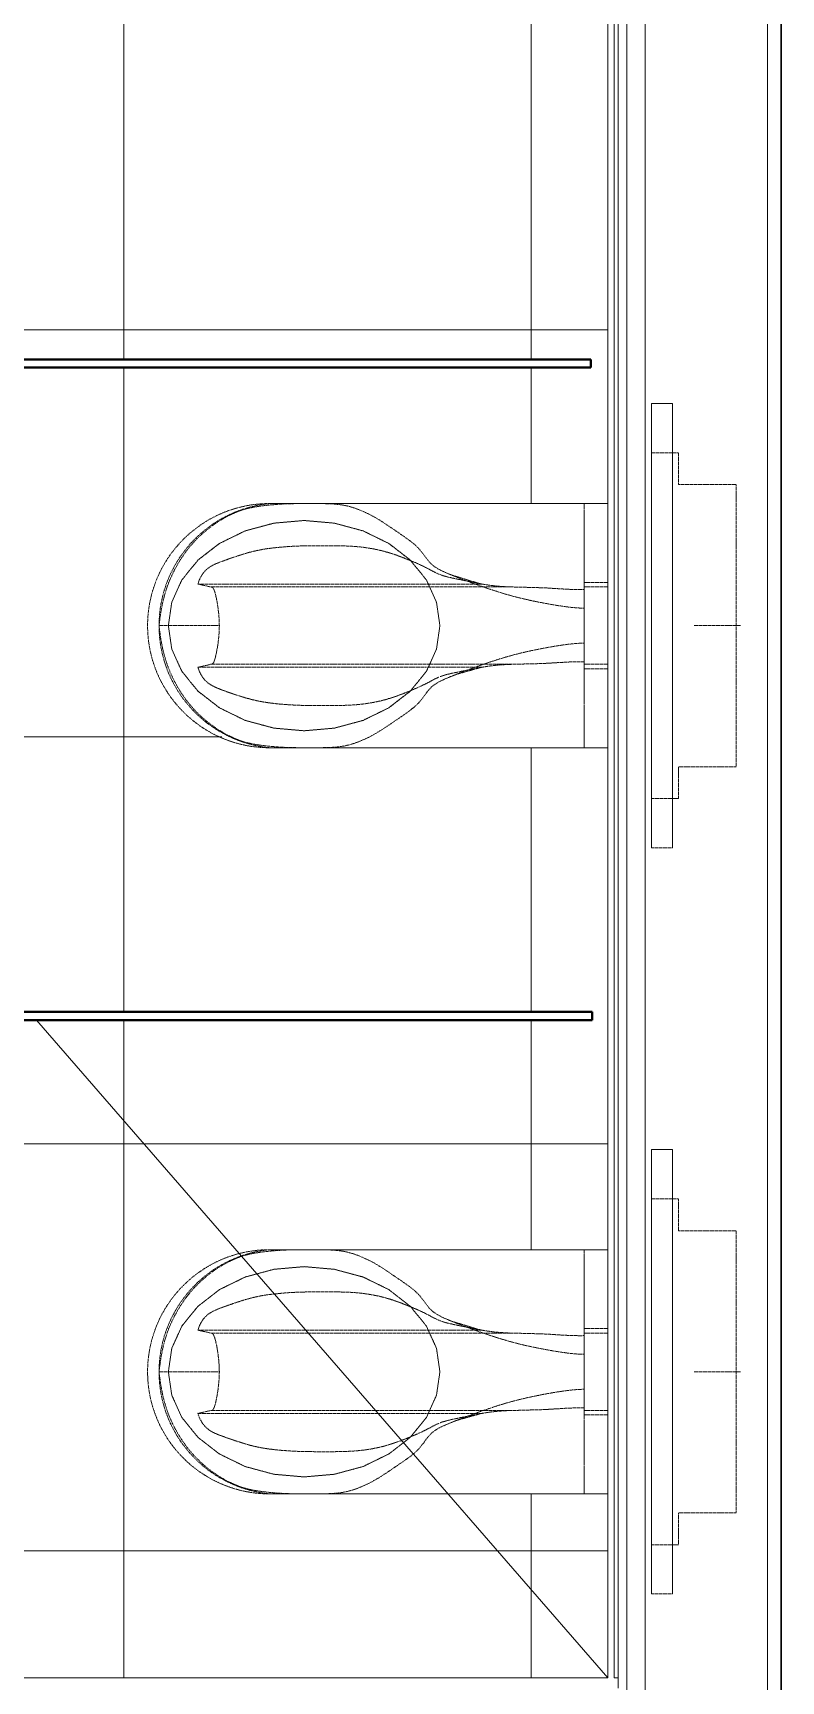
# Model space of a CAD drawing. Header units: millimetres. Extents: x -10915 to 60194, y -32941 to 46712.
# Drawn here: x 40483 to 41585, y 16094 to 18524 of the extents above; entities that cross this region are included whole.
import ezdxf

# ---------------------------------------------------------------- set-up
doc = ezdxf.new("R2010")
doc.units = ezdxf.units.MM
doc.linetypes.add('200_ШТРИХ_ш1п0_6_', pattern=[1.6, 1, -0.6])
for name, color, linetype, lineweight in [('Обобщенные модели', 7, 'Continuous', 18), ('Перекрытие', 7, 'Continuous', 18), ('Перекрытие штриховка', 7, 'Continuous', 18), ('Сантехника', 7, 'Continuous', 18), ('Стены несущие', 7, 'Continuous', 30), ('Стены отделка', 7, 'Continuous', 30), ('Стены штриховка', 7, 'Continuous', 9)]:
    doc.layers.add(name, color=color, linetype=linetype, lineweight=lineweight)

# ---------------------------------------------------------------- blocks, each defined once
blk = doc.blocks.new('131_Сантехническая перегородка - СП-3 3-3867703-План полов 2-го этажа')
at = {"layer": 'Обобщенные модели', "lineweight": 40}
for p, q in [((0, 8), (1380, 8)), ((0, -4), (0, 8)), ((1380, -4), (1380, 8)), ((1380, -4), (0, -4))]:
    blk.add_line(p, q, dxfattribs=at)
blk = doc.blocks.new('SND_Унитаз_Jika_Olymp_с_инсталяцией - Унитаз_ выпуск прямой_ установка на пол_693х360х360_ PN30_12_ ХВ резьба HP DN15_ К гл_ кон П DN100-716055-План полов 2-го этажа')
at = {"layer": 'Сантехника', "color": 254, "linetype": '200_ШТРИХ_ш1п0_6_', "true_color": 0xdddddd}
blk.add_line((0, 836.5), (0, 850.2), dxfattribs=at)
at = {"layer": 'Сантехника', "color": 251, "linetype": '200_ШТРИХ_ш1п0_6_', "true_color": 0x666666}
for p, q in [((0, 761.4), (0, 836.5)), ((-61.3, 456.3), (-61.3, 792.9)), ((61.3, 457.2), (61.3, 792.9)), ((-57, 451.7), (-57, 773.7)), ((57, 773.7), (57, 451.7)), ((-180, 224), (-180, 687.1)), ((180, 687.1), (180, 224)), ((-61.3, 453.6), (-61.3, 455.4)), ((61.3, 453.6), (61.3, 456.3)), ((-61.3, 374.1), (-61.3, 375.6)), ((61.3, 374.1), (61.3, 375.6)), ((327.5, 125), (-327.5, 125)), ((-327.5, 94), (-327.5, 125)), ((327.5, 94), (327.5, 125)), ((-327.5, 94), (327.5, 94))]:
    blk.add_line(p, q, dxfattribs=at)
at = {"layer": 'Сантехника', "linetype": '200_ШТРИХ_ш1п0_6_'}
for p, q in [((-180, 687.1), (-180, 189)), ((180, 189), (180, 687.1)), ((-180, 224), (180, 224)), ((-180, 189), (-180, 224)), ((180, 224), (180, 189)), ((-327.5, 125), (327.5, 125)), ((-327.5, 94), (-327.5, 125)), ((-255, 85), (-255, 125)), ((-255, 125), (255, 125)), ((255, 125), (255, 85)), ((327.5, 125), (327.5, 94)), ((327.5, 94), (-327.5, 94)), ((-208, 85), (-255, 85)), ((-208, 0), (-208, 85)), ((208, 85), (208, 0)), ((255, 85), (208, 85)), ((0, 61.7), (0, -6.3)), ((208, 0), (-208, 0))]:
    blk.add_line(p, q, dxfattribs=at)
at = {"layer": 'Сантехника', "color": 253, "linetype": '200_ШТРИХ_ш1п0_6_', "true_color": 0xa3a3a3}
for p, q in [((-61.3, 375.6), (-61.3, 453.6)), ((-57, 348.1), (-57, 451.7)), ((57, 451.7), (57, 330.9)), ((61.3, 375.6), (61.3, 453.6)), ((-180, 189), (-180, 224)), ((-61.3, 224), (-63.7, 224)), ((-63.7, 224), (-63.7, 189)), ((-57, 224), (-61.3, 224)), ((-53.6, 224), (-57, 224)), ((-57, 224), (-57, 189)), ((-25.8, 224), (-53.3, 224)), ((-25.8, 224), (25.8, 224)), ((25.8, 224), (53.3, 224)), ((57, 224), (53.6, 224)), ((61.3, 224), (57, 224)), ((57, 224), (57, 189)), ((63.7, 224), (61.3, 224)), ((63.7, 224), (63.7, 189)), ((180, 224), (180, 189))]:
    blk.add_line(p, q, dxfattribs=at)
at = {"layer": 'Сантехника', "color": 9, "linetype": '200_ШТРИХ_ш1п0_6_', "true_color": 0xc7c7c7}
for p, q in [((-57, 330.9), (-57, 348.1)), ((-49.4, 224), (-53.6, 224)), ((-53.3, 224), (-48, 224)), ((-40.3, 224), (-49.4, 224)), ((-46.9, 224), (-37.8, 224)), ((-28.5, 224), (-40.3, 224)), ((-36.8, 224), (-26.5, 224)), ((-14.8, 224), (-28.5, 224)), ((-25.8, 224), (0, 224)), ((14.8, 224), (-14.8, 224)), ((0, 224), (13.6, 224)), ((13.6, 224), (25.8, 224)), ((28.5, 224), (14.8, 224)), ((26.5, 224), (36.8, 224)), ((49.4, 224), (28.5, 224)), ((37.8, 224), (46.9, 224)), ((48, 224), (53.3, 224)), ((53.6, 224), (49.4, 224))]:
    blk.add_line(p, q, dxfattribs=at)
at = {"layer": 'Сантехника', "linetype": '200_ШТРИХ_ш1п0_6_', "flags": 128}
for points in [[(0, 436.5), (-34.5, 441.5), (-67.3, 456.3), (-96.6, 480.1), (-121.2, 511.8), (-139.7, 549.7), (-151.1, 592), (-155, 636.5), (-151.1, 681), (-139.7, 723.3), (-121.2, 761.2), (-96.6, 792.9), (-67.3, 816.7), (-34.5, 831.5), (0, 836.5)], [(0, 836.5), (34.5, 831.5), (67.3, 816.7), (96.6, 792.9), (121.2, 761.2), (139.7, 723.3), (151.1, 681), (155, 636.5), (151.1, 592), (139.7, 549.7), (121.2, 511.8), (96.6, 480.1), (67.3, 456.3), (34.5, 441.5), (0, 436.5)], [(-61.7, 376.2), (-71.7, 411.6), (-75, 420.3)], [(75, 420.3), (62.3, 378.9), (61.7, 376.2)]]:
    blk.add_lwpolyline(points, dxfattribs=at)
at = {"layer": 'Сантехника', "color": 251, "linetype": '200_ШТРИХ_ш1п0_6_', "true_color": 0x666666, "flags": 128}
for points in [[(0, 836.5), (-34.5, 831.5), (-67.3, 816.7), (-96.6, 792.9), (-121.2, 761.2), (-139.7, 723.3), (-151.1, 681), (-155, 636.5), (-151.1, 592), (-139.7, 549.7), (-121.2, 511.8), (-96.6, 480.1), (-67.3, 456.3), (-34.5, 441.5), (0, 436.5)], [(0, 436.5), (-34.5, 441.5), (-67.3, 456.3), (-96.6, 480.1), (-121.2, 511.8), (-139.7, 549.7), (-151.1, 592), (-155, 636.5), (-151.1, 681), (-139.7, 723.3), (-121.2, 761.2), (-96.6, 792.9), (-67.3, 816.7), (-34.5, 831.5), (0, 836.5)], [(0, 436.5), (34.5, 441.5), (67.3, 456.3), (96.6, 480.1), (121.2, 511.8), (139.7, 549.7), (151.1, 592), (155, 636.5), (151.1, 681), (139.7, 723.3), (121.2, 761.2), (96.6, 792.9), (67.3, 816.7), (34.5, 831.5), (0, 836.5)], [(0, 836.5), (34.5, 831.5), (67.3, 816.7), (96.6, 792.9), (121.2, 761.2), (139.7, 723.3), (151.1, 681), (155, 636.5), (151.1, 592), (139.7, 549.7), (121.2, 511.8), (96.6, 480.1), (67.3, 456.3), (34.5, 441.5), (0, 436.5)], [(-57, 773.7), (-59.2, 783.4), (-61.3, 792.9)], [(61.3, 792.9), (59.2, 783.4), (57, 773.7)]]:
    blk.add_lwpolyline(points, dxfattribs=at)
at = {"layer": 'Сантехника', "color": 253, "linetype": '200_ШТРИХ_ш1п0_6_', "true_color": 0xa3a3a3, "flags": 128}
for points in [[(0, 836.5), (-34.5, 831.5), (-67.3, 816.7), (-96.6, 792.9), (-121.2, 761.2), (-139.7, 723.3), (-151.1, 681), (-155, 636.5), (-151.1, 592), (-139.7, 549.7), (-121.2, 511.8), (-96.6, 480.1), (-67.3, 456.3), (-34.5, 441.5), (0, 436.5)], [(0, 436.5), (34.5, 441.5), (67.3, 456.3), (96.6, 480.1), (121.2, 511.8), (139.7, 549.7), (151.1, 592), (155, 636.5), (151.1, 681), (139.7, 723.3), (121.2, 761.2), (96.6, 792.9), (67.3, 816.7), (34.5, 831.5), (0, 836.5)]]:
    blk.add_lwpolyline(points, dxfattribs=at)
at = {"layer": 'Сантехника', "linetype": '200_ШТРИХ_ш1п0_6_'}
blk.add_arc((0, 687.1), 180, 0, 180, dxfattribs=at)
at = {"layer": 'Сантехника', "color": 251, "linetype": '200_ШТРИХ_ш1п0_6_', "true_color": 0x666666}
blk.add_arc((0, 669.3), 180.9, 5.6382, 174.3618, dxfattribs=at)
for points, knots in [([(-79.2, 828.9), (-96.8, 820.1), (-111.2, 809.9), (-123.7, 798.4), (-124, 798.1)], [-2.1438543, -2.1438543, -2.1438543, -2.1438543, -1.9948194, -1.9907219, -1.9907219, -1.9907219, -1.9907219]), ([(-40.6, 843.3), (-55.8, 839.4), (-67.5, 834.7), (-78, 829.5), (-78.3, 829.4)], [-2.23423056, -2.23423056, -2.23423056, -2.23423056, -2.14866304, -2.14638827, -2.14638827, -2.14638827, -2.14638827]), ([(78.3, 829.4), (78, 829.5), (67.5, 834.7), (55.8, 839.4), (40.6, 843.3)], [-0.15059848, -0.15059848, -0.15059848, -0.15059848, -0.14832372, -0.0627562, -0.0627562, -0.0627562, -0.0627562]), ([(145.9, 773.8), (139.4, 782.4), (120.9, 803.2), (96.8, 820.1), (79.2, 828.9)], [-0.4083532, -0.4083532, -0.4083532, -0.4083532, -0.3021674, -0.1531325, -0.1531325, -0.1531325, -0.1531325]), ([(-61.7, 792.9), (-64.6, 792), (-70, 789.9), (-76.8, 785.9), (-82.4, 780.9), (-86.8, 775.2), (-90.4, 768.6), (-93.4, 761.2), (-96.3, 753.4), (-99.1, 745.3), (-101.8, 737.4), (-104.3, 729.7), (-106.6, 722.2), (-108.6, 714.9), (-110.5, 707.3), (-112.1, 699.6), (-113.4, 691.6), (-114.4, 683.5), (-115.3, 675.6), (-116, 667.8), (-116.5, 660.4), (-117, 652.7), (-117.4, 644.5), (-117.7, 633.5), (-117.8, 619.6), (-117.8, 605.7), (-117.8, 595.3), (-117.8, 590.3), (-117.7, 587.8)], [0.0007235, 0.0007235, 0.0007235, 0.0007235, 0.0178571, 0.0357143, 0.0535714, 0.0714286, 0.0892857, 0.1071429, 0.125, 0.1428571, 0.1607143, 0.1785714, 0.1964286, 0.2142857, 0.2321429, 0.25, 0.2678571, 0.2857143, 0.3035714, 0.3214286, 0.3392857, 0.3571429, 0.375, 0.3928571, 0.4285714, 0.4642857, 0.4821429, 0.5, 0.5, 0.5, 0.5]), ([(96, 480.2), (96.8, 482.2), (98.5, 486.4), (101, 492.6), (103.4, 499.1), (105.7, 505.6), (107.7, 512.2), (109.6, 518.8), (111.3, 525.6), (112.8, 532.6), (114, 539.6), (115.5, 548.8), (116.7, 560.2), (117.4, 572.1), (117.6, 581.2), (117.8, 587.8), (117.8, 594.4), (117.8, 603.6), (117.8, 613.3), (117.8, 622.9), (117.7, 630), (117.6, 637.2), (117.4, 644.5), (117.1, 651.7), (116.7, 658.4), (116.2, 664.9), (115.6, 671.8), (114.9, 679), (114.1, 686.2), (113.2, 693), (112.1, 699.4), (110.8, 705.9), (108.7, 714.8), (105.5, 726.3), (101.1, 739.7), (97.2, 750.8), (93.9, 759.9), (91.3, 766.6), (88.2, 772.8), (84.6, 778.3), (80.3, 783), (75, 787.1), (68.8, 790.4), (64.1, 792.2), (61.7, 792.9)], [0.2516954, 0.2516954, 0.2516954, 0.2516954, 0.265625, 0.28125, 0.296875, 0.3125, 0.328125, 0.34375, 0.359375, 0.375, 0.390625, 0.40625, 0.4375, 0.46875, 0.484375, 0.5, 0.515625, 0.53125, 0.5625, 0.578125, 0.59375, 0.609375, 0.625, 0.640625, 0.65625, 0.671875, 0.6875, 0.703125, 0.71875, 0.734375, 0.75, 0.765625, 0.78125, 0.8125, 0.84375, 0.875, 0.890625, 0.90625, 0.921875, 0.9375, 0.953125, 0.96875, 0.984375, 0.999234, 0.999234, 0.999234, 0.999234]), ([(-146.6, 772.8), (-148.3, 770.5), (-156.2, 759.4), (-164.6, 743.6), (-169.2, 731.6), (-170.7, 726.8)], [-1.8845912, -1.8845912, -1.8845912, -1.8845912, -1.8565215, -1.7471319, -1.684457, -1.684457, -1.684457, -1.684457]), ([(0, 761.4), (-4.3, 761.5), (-10.8, 761.7), (-19, 762.5), (-25, 763.2), (-30.6, 764), (-37.5, 765.2), (-45.1, 766.7), (-51.9, 768.6), (-56.1, 770.8), (-57, 772.6), (-57, 773.7)], [-1, -1, -1, -1, -0.857143, -0.785714, -0.714286, -0.642857, -0.571429, -0.428571, -0.285714, -0.142857, 0, 0, 0, 0]), ([(55.5, 770.7), (54.5, 770), (51.8, 768.6), (45.1, 766.7), (37.5, 765.2), (30.6, 764), (25, 763.2), (19, 762.5), (10.8, 761.7), (4.3, 761.5), (0, 761.4)], [-0.8498944, -0.8498944, -0.8498944, -0.8498944, -0.7142857, -0.5714286, -0.4285714, -0.3571429, -0.2857143, -0.2142857, -0.1428571, 0, 0, 0, 0]), ([(52.9, 360.3), (59.9, 381.5), (77.2, 427.9), (89.3, 451.4), (117, 467.4), (138.4, 500.1), (160.9, 531.7), (176.2, 566.8), (180, 593), (180, 628.9), (180, 671.5), (174.6, 716.7), (166.6, 739.7), (156.2, 759.4), (148.3, 770.5), (146.6, 772.8)], [-1.939678, -1.939678, -1.939678, -1.939678, -1.767859, -1.612311, -1.505348, -1.385176, -1.258166, -1.144883, -1.034847, -0.920061, -0.784431, -0.661365, -0.549855, -0.440465, -0.412396, -0.412396, -0.412396, -0.412396]), ([(-170.7, 726.8), (-171.9, 723.1), (-175.5, 709), (-180, 671.5), (-180, 628.9), (-180, 593), (-176.2, 566.8), (-160.9, 531.7), (-138.4, 500.1), (-117, 467.4), (-89.3, 451.4), (-77.2, 427.9), (-59.9, 381.5), (-52.9, 360.3)], [-1.684457, -1.684457, -1.684457, -1.684457, -1.635622, -1.512555, -1.376925, -1.26214, -1.152104, -1.038821, -0.91181, -0.791639, -0.684675, -0.529127, -0.357309, -0.357309, -0.357309, -0.357309]), ([(-117.7, 587.2), (-117.7, 584.9), (-117.6, 580.1), (-117.3, 569.9), (-116.4, 556.1), (-114.7, 543), (-112.8, 532.6), (-111.1, 524.7), (-109.1, 516.8), (-106.8, 509.1), (-104.3, 501.6), (-100.8, 491.8), (-97.9, 484.8), (-96, 480.2)], [0.5015368, 0.5015368, 0.5015368, 0.5015368, 0.5178571, 0.5357143, 0.5714286, 0.6071429, 0.625, 0.6428571, 0.6607143, 0.6785714, 0.6964286, 0.7142857, 0.7481888, 0.7481888, 0.7481888, 0.7481888]), ([(-61.3, 374.1), (-61, 372.4), (-60.5, 369.6), (-60, 366.1), (-59.7, 364), (-59.4, 362.2), (-59.2, 360.5), (-59, 358.6), (-58.8, 357), (-58.6, 355.6), (-58.5, 354.5), (-58.4, 353.4), (-58.3, 351.9), (-58.1, 349.9), (-57.9, 347.4), (-57.7, 344.6), (-57.5, 341.5), (-57.3, 337.1), (-57.1, 333.5), (-57, 330.9)], [-1, -1, -1, -1, -0.8, -0.7, -0.65, -0.6, -0.55, -0.5, -0.45, -0.425, -0.4, -0.375, -0.35, -0.3, -0.25, -0.2, -0.15, -0.1, 0, 0, 0, 0]), ([(57, 330.9), (57.1, 333.5), (57.3, 337.1), (57.5, 341.5), (57.7, 344.6), (57.9, 347.4), (58.1, 349.9), (58.3, 352.3), (58.5, 354.1), (58.6, 355.6), (58.8, 357), (59, 358.6), (59.2, 360.5), (59.4, 362.2), (59.7, 364), (60, 366.1), (60.5, 369.6), (61, 372.4), (61.3, 374.1)], [-1, -1, -1, -1, -0.9, -0.85, -0.8, -0.75, -0.7, -0.65, -0.6, -0.575, -0.55, -0.5, -0.45, -0.4, -0.35, -0.3, -0.2, 0, 0, 0, 0]), ([(-52.7, 359.6), (-52.5, 359.1), (-43.8, 332.7), (-35.3, 298.5), (-25.9, 241.7), (-25.8, 224)], [-0.3554649, -0.3554649, -0.3554649, -0.3554649, -0.3512574, -0.1396534, 0, 0, 0, 0]), ([(25.8, 224), (25.9, 241.7), (35.3, 298.5), (43.8, 332.7), (52.5, 359.1), (52.7, 359.6)], [-2.2969868, -2.2969868, -2.2969868, -2.2969868, -2.1573334, -1.9457294, -1.9415219, -1.9415219, -1.9415219, -1.9415219]), ([(-57, 330.9), (-57, 328.2), (-56.9, 324.1), (-56.8, 319.2), (-56.7, 316.4), (-56.6, 314.2), (-56.5, 312), (-56.5, 309.1), (-56.4, 305.4), (-56.3, 301.6), (-56.2, 298.6), (-56.2, 296.4), (-56.1, 294.1), (-56, 291.1), (-55.9, 287.3), (-55.7, 282.8), (-55.5, 278.3), (-55.2, 273.8), (-54.9, 269.4), (-54.7, 265.7), (-54.5, 262.7), (-54.4, 260.5), (-54.3, 258.2), (-54.1, 255.2), (-53.8, 251.4), (-53.6, 246.8), (-53.4, 242.2), (-53.3, 237.7), (-53.2, 231.6), (-53.2, 227), (-53.3, 224)], [-1, -1, -1, -1, -0.916667, -0.875, -0.854167, -0.833333, -0.8125, -0.791667, -0.75, -0.708333, -0.6875, -0.666667, -0.645833, -0.625, -0.583333, -0.541667, -0.5, -0.458333, -0.416667, -0.375, -0.354167, -0.333333, -0.3125, -0.291667, -0.25, -0.208333, -0.166667, -0.125, -0.083333, 0, 0, 0, 0]), ([(53.3, 224), (53.2, 227), (53.2, 231.6), (53.3, 237.7), (53.4, 242.2), (53.6, 246.8), (53.8, 251.4), (54.1, 255.9), (54.3, 259.7), (54.5, 262.7), (54.7, 265.7), (54.9, 269.4), (55.2, 273.8), (55.5, 278.3), (55.7, 282.8), (55.9, 287.3), (56, 291.1), (56.1, 294.1), (56.2, 296.4), (56.2, 298.6), (56.3, 301.6), (56.4, 305.4), (56.5, 309.1), (56.5, 312), (56.6, 314.2), (56.7, 316.4), (56.8, 319.2), (56.9, 324.1), (57, 328.2), (57, 330.9)], [-1, -1, -1, -1, -0.916667, -0.875, -0.833333, -0.791667, -0.75, -0.708333, -0.666667, -0.645833, -0.625, -0.583333, -0.541667, -0.5, -0.458333, -0.416667, -0.375, -0.354167, -0.333333, -0.3125, -0.291667, -0.25, -0.208333, -0.1875, -0.166667, -0.145833, -0.125, -0.083333, 0, 0, 0, 0])]:
    blk.add_open_spline(points, degree=3, knots=knots, dxfattribs=at)
for points in [[(0, 850.2), (-15.9, 848.5), (-28.9, 846.2), (-40, 843.4)], [(40, 843.4), (28.9, 846.2), (15.9, 848.5), (0, 850.2)], [(-124, 798.1), (-132.2, 790.4), (-139.6, 782.1), (-145.9, 773.8)], [(57, 773.7), (57, 772.6), (56.5, 771.7), (55.6, 770.9)]]:
    blk.add_open_spline(points, degree=3, dxfattribs=at)
at = {"layer": 'Сантехника', "color": 253, "linetype": '200_ШТРИХ_ш1п0_6_', "true_color": 0xa3a3a3}
for points, knots in [([(-95.5, 479), (-94.6, 476.7), (-92.5, 471.9), (-89.3, 464.7), (-85.7, 457.2), (-81.9, 450.1), (-78.5, 443.7), (-76.7, 439.7), (-75.9, 437.9)], [0.7509072, 0.7509072, 0.7509072, 0.7509072, 0.7678571, 0.7857143, 0.8035714, 0.8214286, 0.8392857, 0.854279, 0.854279, 0.854279, 0.854279]), ([(64.3, 389.2), (65.1, 393.3), (66.4, 399.8), (68.2, 408.7), (69.6, 415.7), (71.1, 422.5), (72.7, 428.8), (74.7, 435.1), (77.4, 441.4), (80.5, 447.5), (83.8, 453.5), (86.9, 459.6), (91, 468.2), (93.8, 474.9), (95.6, 479.3)], [0.0356874, 0.0356874, 0.0356874, 0.0356874, 0.0625, 0.078125, 0.09375, 0.109375, 0.125, 0.140625, 0.15625, 0.171875, 0.1875, 0.203125, 0.21875, 0.2495022, 0.2495022, 0.2495022, 0.2495022]), ([(-75.2, 436.2), (-74.5, 434.3), (-73.1, 430.1), (-70.7, 421.2), (-68.6, 411), (-66.4, 400), (-65.2, 393.7), (-64.5, 390.3), (-64.4, 389.8)], [0.8589866, 0.8589866, 0.8589866, 0.8589866, 0.875, 0.8928571, 0.9285714, 0.9464286, 0.9642857, 0.9674182, 0.9674182, 0.9674182, 0.9674182]), ([(63, 382.8), (63.3, 384.3), (63.7, 386.4), (64.2, 388.5), (64.3, 389.1)], [0.02118432, 0.02118432, 0.02118432, 0.02118432, 0.03125, 0.03529335, 0.03529335, 0.03529335, 0.03529335]), ([(-152.8, 224), (-152.9, 224), (-157.6, 224), (-162.8, 224), (-169.6, 224), (-171.3, 224)], [-0.1802088, -0.1802088, -0.1802088, -0.1802088, -0.1789595, -0.0919515, -0.0610774, -0.0610774, -0.0610774, -0.0610774]), ([(-63.7, 224), (-63.7, 224), (-115, 224), (-138, 224), (-145.4, 224)], [-0.4835333, -0.4835333, -0.4835333, -0.4835333, -0.3327462, -0.2216194, -0.2216194, -0.2216194, -0.2216194]), ([(145.4, 224), (138, 224), (115, 224), (63.7, 224), (63.7, 224)], [-0.2619139, -0.2619139, -0.2619139, -0.2619139, -0.1507871, 0, 0, 0, 0]), ([(158.7, 224), (156.9, 224), (155, 224), (152.9, 224), (152.8, 224)], [-0.34250273, -0.34250273, -0.34250273, -0.34250273, -0.30457372, -0.30332449, -0.30332449, -0.30332449, -0.30332449]), ([(171.3, 224), (169.6, 224), (167.3, 224), (165.2, 224), (164.7, 224)], [-0.42245586, -0.42245586, -0.42245586, -0.42245586, -0.39158172, -0.38279717, -0.38279717, -0.38279717, -0.38279717])]:
    blk.add_open_spline(points, degree=3, knots=knots, dxfattribs=at)
for points in [[(-64.4, 389.6), (-64, 387.6), (-63.6, 385.6), (-63.2, 383.7)], [(-63, 382.7), (-62.4, 379.8), (-61.9, 376.9), (-61.3, 374.1)], [(61.3, 374.1), (61.8, 376.7), (62.4, 379.5), (62.9, 382.4)], [(-177.7, 224), (-178.6, 224), (-179.3, 224), (-180, 224)], [(-174.7, 224), (-175.4, 224), (-176, 224), (-176.6, 224)], [(-171.4, 224), (-172.5, 224), (-173.6, 224), (-174.6, 224)], [(-145.7, 224), (-148.3, 224), (-150.5, 224), (-152.6, 224)], [(152.6, 224), (150.5, 224), (148.3, 224), (145.7, 224)], [(164.7, 224), (162.6, 224), (160.7, 224), (158.7, 224)], [(174.6, 224), (173.6, 224), (172.5, 224), (171.4, 224)], [(176.6, 224), (176, 224), (175.4, 224), (174.7, 224)], [(180, 224), (179.3, 224), (178.6, 224), (177.7, 224)]]:
    blk.add_open_spline(points, degree=3, dxfattribs=at)
blk = doc.blocks.new('SND_Унитаз_Jika_Olymp_с_инсталяцией - Унитаз_ выпуск прямой_ установка на пол_693х360х360_ PN30_12_ ХВ резьба HP DN15_ К гл_ кон П DN100-V4-План полов 2-го этажа')
at = {"layer": 'Сантехника', "color": 254, "linetype": '200_ШТРИХ_ш1п0_6_', "true_color": 0xdddddd}
blk.add_line((0, 836.5), (0, 850.2), dxfattribs=at)
at = {"layer": 'Сантехника', "color": 251, "linetype": '200_ШТРИХ_ш1п0_6_', "true_color": 0x666666}
for p, q in [((0, 761.4), (0, 836.5)), ((-61.3, 456.3), (-61.3, 792.9)), ((61.3, 457.2), (61.3, 792.9)), ((-57, 451.7), (-57, 773.7)), ((57, 773.7), (57, 451.7)), ((-180, 224), (-180, 687.1)), ((180, 687.1), (180, 224)), ((-61.3, 453.6), (-61.3, 455.4)), ((61.3, 453.6), (61.3, 456.3)), ((-61.3, 374.1), (-61.3, 375.6)), ((61.3, 374.1), (61.3, 375.6)), ((327.5, 125), (-327.5, 125)), ((-327.5, 94), (-327.5, 125)), ((327.5, 94), (327.5, 125)), ((-327.5, 94), (327.5, 94))]:
    blk.add_line(p, q, dxfattribs=at)
at = {"layer": 'Сантехника', "linetype": '200_ШТРИХ_ш1п0_6_'}
for p, q in [((-180, 687.1), (-180, 189)), ((180, 189), (180, 687.1)), ((-180, 224), (180, 224)), ((-180, 189), (-180, 224)), ((180, 224), (180, 189)), ((-327.5, 125), (327.5, 125)), ((-327.5, 94), (-327.5, 125)), ((-255, 85), (-255, 125)), ((-255, 125), (255, 125)), ((255, 125), (255, 85)), ((327.5, 125), (327.5, 94)), ((327.5, 94), (-327.5, 94)), ((-208, 85), (-255, 85)), ((-208, 0), (-208, 85)), ((208, 85), (208, 0)), ((255, 85), (208, 85)), ((0, 61.7), (0, -6.3)), ((208, 0), (-208, 0))]:
    blk.add_line(p, q, dxfattribs=at)
at = {"layer": 'Сантехника', "color": 253, "linetype": '200_ШТРИХ_ш1п0_6_', "true_color": 0xa3a3a3}
for p, q in [((-61.3, 375.6), (-61.3, 453.6)), ((-57, 348.1), (-57, 451.7)), ((57, 451.7), (57, 330.9)), ((61.3, 375.6), (61.3, 453.6)), ((-180, 189), (-180, 224)), ((-61.3, 224), (-63.7, 224)), ((-63.7, 224), (-63.7, 189)), ((-57, 224), (-61.3, 224)), ((-53.6, 224), (-57, 224)), ((-57, 224), (-57, 189)), ((-25.8, 224), (-53.3, 224)), ((-25.8, 224), (25.8, 224)), ((25.8, 224), (53.3, 224)), ((57, 224), (53.6, 224)), ((61.3, 224), (57, 224)), ((57, 224), (57, 189)), ((63.7, 224), (61.3, 224)), ((63.7, 224), (63.7, 189)), ((180, 224), (180, 189))]:
    blk.add_line(p, q, dxfattribs=at)
at = {"layer": 'Сантехника', "color": 9, "linetype": '200_ШТРИХ_ш1п0_6_', "true_color": 0xc7c7c7}
for p, q in [((-57, 330.9), (-57, 348.1)), ((-28.5, 224), (-53.6, 224)), ((-53.3, 224), (-48, 224)), ((-46.9, 224), (-37.8, 224)), ((-36.8, 224), (-26.5, 224)), ((-25.9, 224), (-28.5, 224)), ((-14.8, 224), (-25.2, 224)), ((-25.1, 224), (0, 224)), ((40.3, 224), (-14.8, 224)), ((0, 224), (13.6, 224)), ((13.6, 224), (25.8, 224)), ((26.5, 224), (36.8, 224)), ((37.8, 224), (46.9, 224)), ((53.6, 224), (40.3, 224)), ((48, 224), (53.3, 224))]:
    blk.add_line(p, q, dxfattribs=at)
at = {"layer": 'Сантехника', "linetype": '200_ШТРИХ_ш1п0_6_', "flags": 128}
for points in [[(0, 436.5), (-34.5, 441.5), (-67.3, 456.3), (-96.6, 480.1), (-121.2, 511.8), (-139.7, 549.7), (-151.1, 592), (-155, 636.5), (-151.1, 681), (-139.7, 723.3), (-121.2, 761.2), (-96.6, 792.9), (-67.3, 816.7), (-34.5, 831.5), (0, 836.5)], [(0, 836.5), (34.5, 831.5), (67.3, 816.7), (96.6, 792.9), (121.2, 761.2), (139.7, 723.3), (151.1, 681), (155, 636.5), (151.1, 592), (139.7, 549.7), (121.2, 511.8), (96.6, 480.1), (67.3, 456.3), (34.5, 441.5), (0, 436.5)], [(-61.7, 376.2), (-71.7, 411.6), (-75, 420.3)], [(75, 420.3), (62.3, 378.9), (61.7, 376.2)]]:
    blk.add_lwpolyline(points, dxfattribs=at)
at = {"layer": 'Сантехника', "color": 251, "linetype": '200_ШТРИХ_ш1п0_6_', "true_color": 0x666666, "flags": 128}
for points in [[(0, 836.5), (-34.5, 831.5), (-67.3, 816.7), (-96.6, 792.9), (-121.2, 761.2), (-139.7, 723.3), (-151.1, 681), (-155, 636.5), (-151.1, 592), (-139.7, 549.7), (-121.2, 511.8), (-96.6, 480.1), (-67.3, 456.3), (-34.5, 441.5), (0, 436.5)], [(0, 436.5), (-34.5, 441.5), (-67.3, 456.3), (-96.6, 480.1), (-121.2, 511.8), (-139.7, 549.7), (-151.1, 592), (-155, 636.5), (-151.1, 681), (-139.7, 723.3), (-121.2, 761.2), (-96.6, 792.9), (-67.3, 816.7), (-34.5, 831.5), (0, 836.5)], [(0, 436.5), (34.5, 441.5), (67.3, 456.3), (96.6, 480.1), (121.2, 511.8), (139.7, 549.7), (151.1, 592), (155, 636.5), (151.1, 681), (139.7, 723.3), (121.2, 761.2), (96.6, 792.9), (67.3, 816.7), (34.5, 831.5), (0, 836.5)], [(0, 836.5), (34.5, 831.5), (67.3, 816.7), (96.6, 792.9), (121.2, 761.2), (139.7, 723.3), (151.1, 681), (155, 636.5), (151.1, 592), (139.7, 549.7), (121.2, 511.8), (96.6, 480.1), (67.3, 456.3), (34.5, 441.5), (0, 436.5)], [(-57, 773.7), (-59.2, 783.4), (-61.3, 792.9)], [(61.3, 792.9), (59.2, 783.4), (57, 773.7)]]:
    blk.add_lwpolyline(points, dxfattribs=at)
at = {"layer": 'Сантехника', "color": 253, "linetype": '200_ШТРИХ_ш1п0_6_', "true_color": 0xa3a3a3, "flags": 128}
for points in [[(0, 836.5), (-34.5, 831.5), (-67.3, 816.7), (-96.6, 792.9), (-121.2, 761.2), (-139.7, 723.3), (-151.1, 681), (-155, 636.5), (-151.1, 592), (-139.7, 549.7), (-121.2, 511.8), (-96.6, 480.1), (-67.3, 456.3), (-34.5, 441.5), (0, 436.5)], [(0, 436.5), (34.5, 441.5), (67.3, 456.3), (96.6, 480.1), (121.2, 511.8), (139.7, 549.7), (151.1, 592), (155, 636.5), (151.1, 681), (139.7, 723.3), (121.2, 761.2), (96.6, 792.9), (67.3, 816.7), (34.5, 831.5), (0, 836.5)]]:
    blk.add_lwpolyline(points, dxfattribs=at)
at = {"layer": 'Сантехника', "linetype": '200_ШТРИХ_ш1п0_6_'}
blk.add_arc((0, 687.1), 180, 0, 180, dxfattribs=at)
at = {"layer": 'Сантехника', "color": 251, "linetype": '200_ШТРИХ_ш1п0_6_', "true_color": 0x666666}
blk.add_arc((0, 669.3), 180.9, 5.6382, 174.3618, dxfattribs=at)
for points, knots in [([(-79.2, 828.9), (-96.8, 820.1), (-120.9, 803.2), (-139.4, 782.4), (-145.9, 773.8)], [-2.1438543, -2.1438543, -2.1438543, -2.1438543, -1.9948194, -1.8886336, -1.8886336, -1.8886336, -1.8886336]), ([(-40.6, 843.3), (-55.8, 839.4), (-67.5, 834.7), (-78, 829.5), (-78.3, 829.4)], [-2.23423056, -2.23423056, -2.23423056, -2.23423056, -2.14866304, -2.14638827, -2.14638827, -2.14638827, -2.14638827]), ([(78.3, 829.4), (78, 829.5), (67.5, 834.7), (55.8, 839.4), (40.6, 843.3)], [-0.15059848, -0.15059848, -0.15059848, -0.15059848, -0.14832372, -0.0627562, -0.0627562, -0.0627562, -0.0627562]), ([(145.9, 773.8), (139.4, 782.4), (120.9, 803.2), (96.8, 820.1), (79.2, 828.9)], [-0.4083532, -0.4083532, -0.4083532, -0.4083532, -0.3021674, -0.1531325, -0.1531325, -0.1531325, -0.1531325]), ([(-61.7, 792.9), (-64.6, 792), (-70, 789.9), (-76.8, 785.9), (-82.4, 780.9), (-86.8, 775.2), (-90.4, 768.6), (-93.4, 761.2), (-96.3, 753.4), (-99.1, 745.3), (-101.8, 737.4), (-104.3, 729.7), (-106.6, 722.2), (-108.6, 714.9), (-110.5, 707.3), (-112.1, 699.6), (-113.4, 691.6), (-114.4, 683.5), (-115.3, 675.6), (-116, 667.8), (-116.5, 660.4), (-117, 652.7), (-117.4, 644.5), (-117.7, 633.5), (-117.8, 619.6), (-117.8, 605.7), (-117.8, 595.3), (-117.8, 590.3), (-117.7, 587.8)], [0.0007235, 0.0007235, 0.0007235, 0.0007235, 0.0178571, 0.0357143, 0.0535714, 0.0714286, 0.0892857, 0.1071429, 0.125, 0.1428571, 0.1607143, 0.1785714, 0.1964286, 0.2142857, 0.2321429, 0.25, 0.2678571, 0.2857143, 0.3035714, 0.3214286, 0.3392857, 0.3571429, 0.375, 0.3928571, 0.4285714, 0.4642857, 0.4821429, 0.5, 0.5, 0.5, 0.5]), ([(96, 480.2), (96.8, 482.2), (98.5, 486.4), (101, 492.6), (103.4, 499.1), (105.7, 505.6), (107.7, 512.2), (109.6, 518.8), (111.3, 525.6), (112.8, 532.6), (114, 539.6), (115.5, 548.8), (116.7, 560.2), (117.4, 572.1), (117.6, 581.2), (117.8, 587.8), (117.8, 594.4), (117.8, 603.6), (117.8, 613.3), (117.8, 622.9), (117.7, 630), (117.6, 637.2), (117.4, 644.5), (117.1, 651.7), (116.7, 658.4), (116.2, 664.9), (115.6, 671.8), (114.9, 679), (114.1, 686.2), (113.2, 693), (112.1, 699.4), (110.8, 705.9), (108.7, 714.8), (105.5, 726.3), (101.1, 739.7), (97.2, 750.8), (93.9, 759.9), (91.3, 766.6), (88.2, 772.8), (84.6, 778.3), (80.3, 783), (75, 787.1), (68.8, 790.4), (64.1, 792.2), (61.7, 792.9)], [0.2516954, 0.2516954, 0.2516954, 0.2516954, 0.265625, 0.28125, 0.296875, 0.3125, 0.328125, 0.34375, 0.359375, 0.375, 0.390625, 0.40625, 0.4375, 0.46875, 0.484375, 0.5, 0.515625, 0.53125, 0.5625, 0.578125, 0.59375, 0.609375, 0.625, 0.640625, 0.65625, 0.671875, 0.6875, 0.703125, 0.71875, 0.734375, 0.75, 0.765625, 0.78125, 0.8125, 0.84375, 0.875, 0.890625, 0.90625, 0.921875, 0.9375, 0.953125, 0.96875, 0.984375, 0.999234, 0.999234, 0.999234, 0.999234]), ([(-146.6, 772.8), (-148.3, 770.5), (-156.2, 759.4), (-166.6, 739.7), (-174.6, 716.7), (-180, 671.5), (-180, 628.9), (-180, 593), (-176.2, 566.8), (-160.9, 531.7), (-138.4, 500.1), (-117, 467.4), (-89.3, 451.4), (-77.2, 427.9), (-59.9, 381.5), (-52.9, 360.3)], [-1.884591, -1.884591, -1.884591, -1.884591, -1.856521, -1.747132, -1.635622, -1.512555, -1.376925, -1.26214, -1.152104, -1.038821, -0.91181, -0.791639, -0.684675, -0.529127, -0.357309, -0.357309, -0.357309, -0.357309]), ([(0, 761.4), (-4.3, 761.5), (-10.8, 761.7), (-19, 762.5), (-25, 763.2), (-30.6, 764), (-37.5, 765.2), (-45.1, 766.7), (-51.9, 768.6), (-56.1, 770.8), (-57, 772.6), (-57, 773.7)], [-1, -1, -1, -1, -0.857143, -0.785714, -0.714286, -0.642857, -0.571429, -0.428571, -0.285714, -0.142857, 0, 0, 0, 0]), ([(55.5, 770.7), (54.5, 770), (51.8, 768.6), (45.1, 766.7), (37.5, 765.2), (30.6, 764), (25, 763.2), (19, 762.5), (10.8, 761.7), (4.3, 761.5), (0, 761.4)], [-0.8498944, -0.8498944, -0.8498944, -0.8498944, -0.7142857, -0.5714286, -0.4285714, -0.3571429, -0.2857143, -0.2142857, -0.1428571, 0, 0, 0, 0]), ([(52.9, 360.3), (59.9, 381.5), (77.2, 427.9), (89.3, 451.4), (117, 467.4), (138.4, 500.1), (160.9, 531.7), (176.2, 566.8), (180, 593), (180, 628.9), (180, 671.5), (174.6, 716.7), (166.6, 739.7), (156.2, 759.4), (148.3, 770.5), (146.6, 772.8)], [-1.939678, -1.939678, -1.939678, -1.939678, -1.767859, -1.612311, -1.505348, -1.385176, -1.258166, -1.144883, -1.034847, -0.920061, -0.784431, -0.661365, -0.549855, -0.440465, -0.412396, -0.412396, -0.412396, -0.412396]), ([(-117.7, 587.2), (-117.7, 584.9), (-117.6, 580.1), (-117.3, 569.9), (-116.4, 556.1), (-114.7, 543), (-112.8, 532.6), (-111.1, 524.7), (-109.1, 516.8), (-106.8, 509.1), (-104.3, 501.6), (-100.8, 491.8), (-97.9, 484.8), (-96, 480.2)], [0.5015368, 0.5015368, 0.5015368, 0.5015368, 0.5178571, 0.5357143, 0.5714286, 0.6071429, 0.625, 0.6428571, 0.6607143, 0.6785714, 0.6964286, 0.7142857, 0.7481888, 0.7481888, 0.7481888, 0.7481888]), ([(-61.3, 374.1), (-61, 372.4), (-60.5, 369.6), (-60, 366.1), (-59.7, 364), (-59.4, 362.2), (-59.2, 360.5), (-59, 358.6), (-58.8, 357), (-58.6, 355.6), (-58.5, 354.5), (-58.4, 353.4), (-58.3, 351.9), (-58.1, 349.9), (-57.9, 347.4), (-57.7, 344.6), (-57.5, 341.5), (-57.3, 337.1), (-57.1, 333.5), (-57, 330.9)], [-1, -1, -1, -1, -0.8, -0.7, -0.65, -0.6, -0.55, -0.5, -0.45, -0.425, -0.4, -0.375, -0.35, -0.3, -0.25, -0.2, -0.15, -0.1, 0, 0, 0, 0]), ([(57, 330.9), (57.1, 333.5), (57.3, 337.1), (57.5, 341.5), (57.7, 344.6), (57.9, 347.4), (58.1, 349.9), (58.3, 352.3), (58.5, 354.1), (58.6, 355.6), (58.8, 357), (59, 358.6), (59.2, 360.5), (59.4, 362.2), (59.7, 364), (60, 366.1), (60.5, 369.6), (61, 372.4), (61.3, 374.1)], [-1, -1, -1, -1, -0.9, -0.85, -0.8, -0.75, -0.7, -0.65, -0.6, -0.575, -0.55, -0.5, -0.45, -0.4, -0.35, -0.3, -0.2, 0, 0, 0, 0]), ([(-52.7, 359.6), (-52.5, 359.1), (-43.8, 332.7), (-35.3, 298.5), (-25.9, 241.7), (-25.8, 224)], [-0.3554649, -0.3554649, -0.3554649, -0.3554649, -0.3512574, -0.1396534, 0, 0, 0, 0]), ([(25.8, 224), (25.9, 241.7), (35.3, 298.5), (43.8, 332.7), (52.5, 359.1), (52.7, 359.6)], [-2.2969868, -2.2969868, -2.2969868, -2.2969868, -2.1573334, -1.9457294, -1.9415219, -1.9415219, -1.9415219, -1.9415219]), ([(-57, 330.9), (-57, 328.2), (-56.9, 324.1), (-56.8, 319.2), (-56.7, 316.4), (-56.6, 314.2), (-56.5, 312), (-56.5, 309.1), (-56.4, 305.4), (-56.3, 301.6), (-56.2, 298.6), (-56.2, 296.4), (-56.1, 294.1), (-56, 291.1), (-55.9, 287.3), (-55.7, 282.8), (-55.5, 278.3), (-55.2, 273.8), (-54.9, 269.4), (-54.7, 265.7), (-54.5, 262.7), (-54.4, 260.5), (-54.3, 258.2), (-54.1, 255.2), (-53.8, 251.4), (-53.6, 246.8), (-53.4, 242.2), (-53.3, 237.7), (-53.2, 231.6), (-53.2, 227), (-53.3, 224)], [-1, -1, -1, -1, -0.916667, -0.875, -0.854167, -0.833333, -0.8125, -0.791667, -0.75, -0.708333, -0.6875, -0.666667, -0.645833, -0.625, -0.583333, -0.541667, -0.5, -0.458333, -0.416667, -0.375, -0.354167, -0.333333, -0.3125, -0.291667, -0.25, -0.208333, -0.166667, -0.125, -0.083333, 0, 0, 0, 0]), ([(53.3, 224), (53.2, 227), (53.2, 231.6), (53.3, 237.7), (53.4, 242.2), (53.6, 246.8), (53.8, 251.4), (54.1, 255.9), (54.3, 259.7), (54.5, 262.7), (54.7, 265.7), (54.9, 269.4), (55.2, 273.8), (55.5, 278.3), (55.7, 282.8), (55.9, 287.3), (56, 291.1), (56.1, 294.1), (56.2, 296.4), (56.2, 298.6), (56.3, 301.6), (56.4, 305.4), (56.5, 309.1), (56.5, 312), (56.6, 314.2), (56.7, 316.4), (56.8, 319.2), (56.9, 324.1), (57, 328.2), (57, 330.9)], [-1, -1, -1, -1, -0.916667, -0.875, -0.833333, -0.791667, -0.75, -0.708333, -0.666667, -0.645833, -0.625, -0.583333, -0.541667, -0.5, -0.458333, -0.416667, -0.375, -0.354167, -0.333333, -0.3125, -0.291667, -0.25, -0.208333, -0.1875, -0.166667, -0.145833, -0.125, -0.083333, 0, 0, 0, 0])]:
    blk.add_open_spline(points, degree=3, knots=knots, dxfattribs=at)
for points in [[(0, 850.2), (-15.9, 848.5), (-28.9, 846.2), (-40, 843.4)], [(40, 843.4), (28.9, 846.2), (15.9, 848.5), (0, 850.2)], [(57, 773.7), (57, 772.6), (56.5, 771.7), (55.6, 770.9)]]:
    blk.add_open_spline(points, degree=3, dxfattribs=at)
at = {"layer": 'Сантехника', "color": 253, "linetype": '200_ШТРИХ_ш1п0_6_', "true_color": 0xa3a3a3}
for points, knots in [([(-95.5, 479), (-94.6, 476.7), (-92.5, 471.9), (-89.3, 464.7), (-85.7, 457.2), (-81.9, 450.1), (-78.5, 443.7), (-76.7, 439.7), (-75.9, 437.9)], [0.7509072, 0.7509072, 0.7509072, 0.7509072, 0.7678571, 0.7857143, 0.8035714, 0.8214286, 0.8392857, 0.854279, 0.854279, 0.854279, 0.854279]), ([(64.3, 389.2), (65.1, 393.3), (66.4, 399.8), (68.2, 408.7), (69.6, 415.7), (71.1, 422.5), (72.7, 428.8), (74.7, 435.1), (77.4, 441.4), (80.5, 447.5), (83.8, 453.5), (86.9, 459.6), (91, 468.2), (93.8, 474.9), (95.6, 479.3)], [0.0356874, 0.0356874, 0.0356874, 0.0356874, 0.0625, 0.078125, 0.09375, 0.109375, 0.125, 0.140625, 0.15625, 0.171875, 0.1875, 0.203125, 0.21875, 0.2495022, 0.2495022, 0.2495022, 0.2495022]), ([(-75.2, 436.2), (-74.5, 434.3), (-73.1, 430.1), (-70.7, 421.2), (-68.6, 411), (-66.4, 400), (-65.2, 393.7), (-64.5, 390.3), (-64.4, 389.8)], [0.8589866, 0.8589866, 0.8589866, 0.8589866, 0.875, 0.8928571, 0.9285714, 0.9464286, 0.9642857, 0.9674182, 0.9674182, 0.9674182, 0.9674182]), ([(63, 382.8), (63.3, 384.3), (63.7, 386.4), (64.2, 388.5), (64.3, 389.1)], [0.02118432, 0.02118432, 0.02118432, 0.02118432, 0.03125, 0.03529335, 0.03529335, 0.03529335, 0.03529335]), ([(-152.8, 224), (-152.9, 224), (-157.6, 224), (-162.8, 224), (-169.6, 224), (-171.3, 224)], [-0.1802088, -0.1802088, -0.1802088, -0.1802088, -0.1789595, -0.0919515, -0.0610774, -0.0610774, -0.0610774, -0.0610774]), ([(-63.7, 224), (-63.7, 224), (-115, 224), (-138, 224), (-145.4, 224)], [-0.4835333, -0.4835333, -0.4835333, -0.4835333, -0.3327462, -0.2216194, -0.2216194, -0.2216194, -0.2216194]), ([(145.4, 224), (138, 224), (115, 224), (63.7, 224), (63.7, 224)], [-0.2619139, -0.2619139, -0.2619139, -0.2619139, -0.1507871, 0, 0, 0, 0]), ([(171.3, 224), (169.6, 224), (162.8, 224), (157.6, 224), (152.9, 224), (152.8, 224)], [-0.4224559, -0.4224559, -0.4224559, -0.4224559, -0.3915817, -0.3045737, -0.3033245, -0.3033245, -0.3033245, -0.3033245])]:
    blk.add_open_spline(points, degree=3, knots=knots, dxfattribs=at)
for points in [[(-64.4, 389.6), (-64, 387.6), (-63.6, 385.6), (-63.2, 383.7)], [(-63, 382.7), (-62.4, 379.8), (-61.9, 376.9), (-61.3, 374.1)], [(61.3, 374.1), (61.8, 376.7), (62.4, 379.5), (62.9, 382.4)], [(-177.7, 224), (-178.6, 224), (-179.3, 224), (-180, 224)], [(-174.7, 224), (-175.4, 224), (-176, 224), (-176.6, 224)], [(-171.4, 224), (-172.5, 224), (-173.6, 224), (-174.6, 224)], [(-145.7, 224), (-148.3, 224), (-150.5, 224), (-152.6, 224)], [(152.6, 224), (150.5, 224), (148.3, 224), (145.7, 224)], [(174.6, 224), (173.6, 224), (172.5, 224), (171.4, 224)], [(175.6, 224), (175.3, 224), (175, 224), (174.7, 224)], [(180, 224), (179.3, 224), (178.6, 224), (177.7, 224)]]:
    blk.add_open_spline(points, degree=3, dxfattribs=at)

msp = doc.modelspace()

# ---------------------------------------------------------------- hatches: boundary and pattern name
at = {"layer": 'Перекрытие штриховка', "lineweight": 9, "true_color": 0x787878}
h = msp.add_hatch(dxfattribs=at)
h.set_pattern_fill('FP_53', color=8, style=0, pattern_type=2)
h.set_pattern_definition([(270, (38816.73, 12085.66), (599.993, 4e-14), []), (0, (38816.73, 12085.66), (0, 600), [])])
h.paths.add_polyline_path([(41330, 16098.581), (41330, 16370), (41094.473, 16370), (41224.071, 16220.652)])
h.paths.add_polyline_path([(40787.19, 16724.111), (40837.996, 16730), (41330, 16730), (41330, 17470), (40831.923, 17470), (40785.336, 17476.133), (40741.923, 17494.115), (40704.644, 17522.721), (40675.873, 17560.399), (40658.056, 17603.413), (40651.923, 17650), (40658.056, 17696.587), (40676.039, 17740), (40704.644, 17777.279), (40741.923, 17805.885), (40786.13, 17823.971), (40837.996, 17830), (41330, 17830), (41330, 20018.318), (41224.302, 20018.318), (39245, 18651.318), (39245, 18501.318), (40477.859, 17080.581), (41307, 17080.581), (41307, 17068.581), (40488.273, 17068.581), (40785.336, 16726.247)])
h.paths.add_polyline_path([(39925, 17855.581), (39925, 18042.581), (41305, 18042.581), (41305, 18030.581), (39937, 18030.581), (39937, 17855.581)])
h.paths.add_polyline_path([(40710, 19042.581), (40710.157, 19054.581), (41310, 19054.581), (41310, 19042.581), (41199.315, 19042.581)])
h = msp.add_hatch(dxfattribs=at)
h.set_pattern_fill('FP_54', color=8, style=0, pattern_type=2)
h.set_pattern_definition([(270, (40016.7, 15085.7), (600, 4e-14), []), (0, (40016.7, 15085.7), (0, 599.995), [])])
h.paths.add_polyline_path([(39938.18, 16098.581), (41330, 16098.581), (41094.473, 16370), (40831.923, 16370), (40785.336, 16376.133), (40741.923, 16394.115), (40704.644, 16422.721), (40675.873, 16460.399), (40658.056, 16503.413), (40651.923, 16550), (40658.056, 16596.587), (40676.039, 16640), (40704.644, 16677.279), (40741.923, 16705.885), (40786.855, 16724.496), (40488.273, 17068.581), (39937, 17068.581), (39937, 16893.581), (39925, 16893.581), (39925, 17068.581), (39927, 17068.581), (39927, 17080.581), (39925, 17080.581), (39925, 17255.581), (39937, 17255.581), (39937, 17080.581), (40477.859, 17080.581), (39245, 18501.318), (39095, 18501.318), (38640.102, 16337.342), (38642.915, 16098.581), (39937, 16098.581)])
h.paths.add_polyline_path([(39925, 16118.581), (39925, 16293.581), (39937, 16293.581), (39937, 16118.581)])

# ---------------------------------------------------------------- linework, layer by layer
at = {"layer": 'Перекрытие'}
for p, q in [((40488.273, 17068.581), (41049.884, 16421.384)), ((41049.989, 16421.263), (41330, 16098.581))]:
    msp.add_line(p, q, dxfattribs=at)
at = {"layer": 'Стены несущие'}
msp.add_line((41585, 20091.318), (41585, 13758.96), dxfattribs=at)
at = {"layer": 'Стены отделка', "lineweight": 9}
for p, q in [((41565, 20091.318), (41565, 13783.125)), ((41330, 20051.318), (41330, 16098.581)), ((41345, 16083.581), (41345, 20051.318)), ((41385, 16048.581), (41385, 20051.318)), ((41330, 16098.581), (39945, 16098.581))]:
    msp.add_line(p, q, dxfattribs=at)
at = {"layer": 'Стены штриховка'}
for p, q in [((41339, 20051.318), (41339, 16098.581)), ((41358, 16075.581), (41358, 20051.318)), ((41345, 16098.581), (41339, 16098.581))]:
    msp.add_line(p, q, dxfattribs=at)

# ---------------------------------------------------------------- block references
at = {"layer": 'Обобщенные модели', "lineweight": 40, "rotation": 180}
for p in [(41305, 18038.581), (41307, 17076.581)]:
    msp.add_blockref('131_Сантехническая перегородка - СП-3 3-3867703-План полов 2-го этажа', p, dxfattribs=at)
at = {"layer": 'Сантехника', "linetype": '200_ШТРИХ_ш1п0_6_', "rotation": 89.99999999999962}
for name, p in [('SND_Унитаз_Jika_Olymp_с_инсталяцией - Унитаз_ выпуск прямой_ установка на пол_693х360х360_ PN30_12_ ХВ резьба HP DN15_ К гл_ кон П DN100-V4-План полов 2-го этажа', (41519, 17650)), ('SND_Унитаз_Jika_Olymp_с_инсталяцией - Унитаз_ выпуск прямой_ установка на пол_693х360х360_ PN30_12_ ХВ резьба HP DN15_ К гл_ кон П DN100-716055-План полов 2-го этажа', (41519, 16550))]:
    msp.add_blockref(name, p, dxfattribs=at)

doc.saveas('drawing.dxf')
